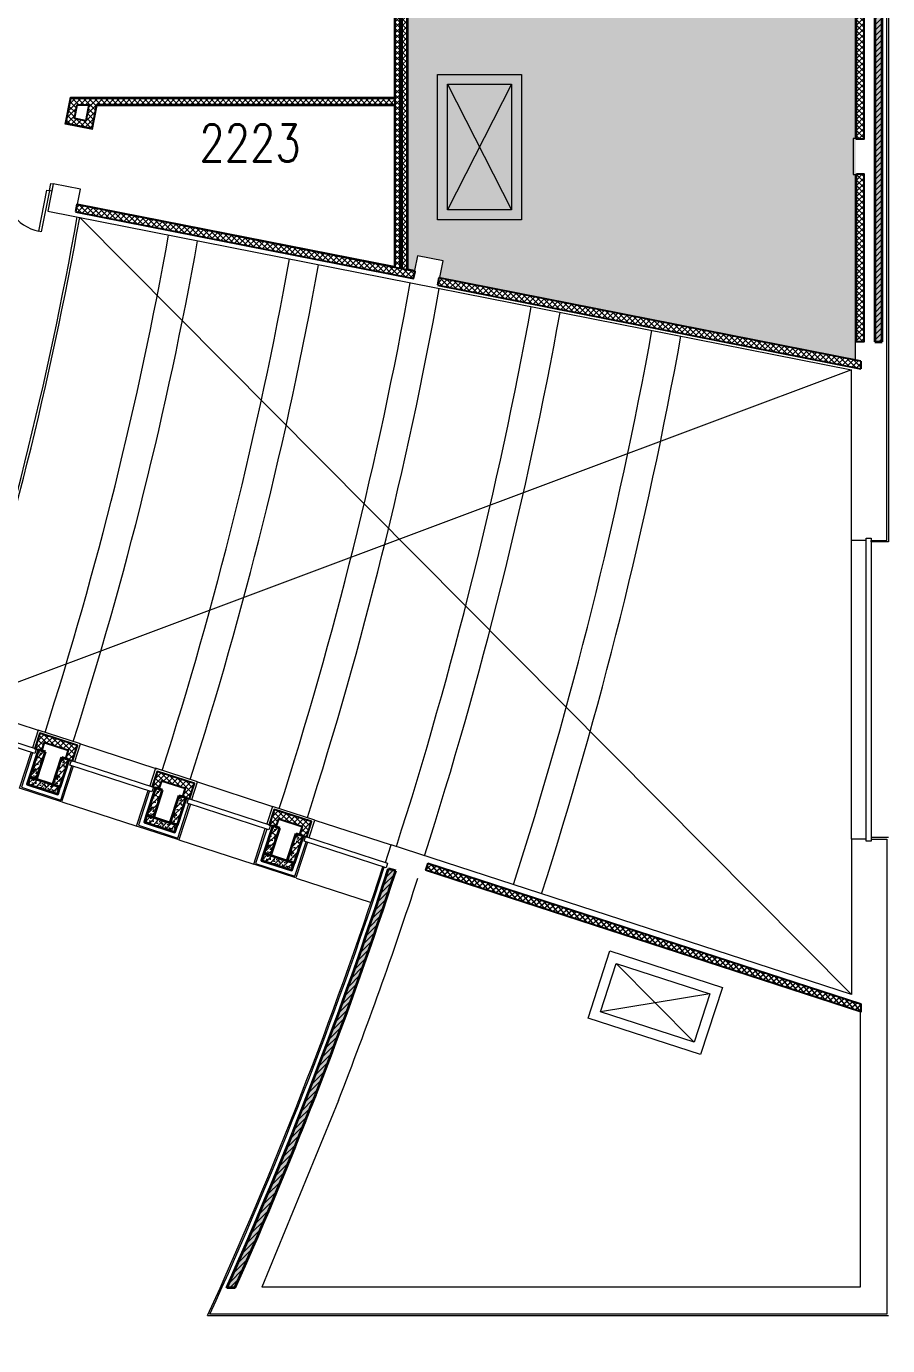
# Model space of a CAD drawing. Header units: inches. Extents: x 342932 to 557958, y 80625 to 242727.
# Drawn here: x 492934 to 510417, y 132616 to 159392 of the extents above; entities that cross this region are included whole.
import ezdxf
from ezdxf.enums import TextEntityAlignment as Align

# ---------------------------------------------------------------- set-up
doc = ezdxf.new("R2010")
doc.units = ezdxf.units.IN
doc.header["$MEASUREMENT"] = 0
for name, color, linetype, lineweight in [('0-Services', 8, 'Continuous', 20), ('First Floor$0$A-G250-G-Walls-Low-Level', 251, 'Continuous', 15), ('First Floor$0$A-G250-G-Walls-Precast-Concrete', 251, 'Continuous', 35), ('First Floor$0$A-G250-M-Walls-Blockwork', 7, 'Continuous', 25), ('First Floor$0$A-G252-H-Internal-Walls', 251, 'Continuous', 9), ('First Floor$0$A-G26-M-Beams-Concrete', 251, 'Continuous', 18), ('First Floor$0$A-G262-H-Precast-Panel', 251, 'Continuous', 5), ('First Floor$0$A-G312-M-Wall-Cladding-Panel', 7, 'Continuous', 9), ('First Floor$0$A-G312-M-Wall-Finish-Plaster', 7, 'Continuous', 15), ('First Floor$0$A-G321-M-Window', 251, 'Continuous', 9), ('First Floor$0$A-G322-M-Door', 251, 'Continuous', 15), ('First Floor$0$A-G52-M-Cutout', 251, 'Continuous', 9), ('First Floor$0$A-Z036-G-Void-Symbology', 251, 'Continuous', 9), ('First Floor$0$Z-Z001-S-Room-Name-Identification-250', 7, 'Continuous', 15)]:
    doc.layers.add(name, color=color, linetype=linetype, lineweight=lineweight)
doc.styles.add('First Floor$0$Tag-RomanS', font='romans.shx', dxfattribs={"width": 0.8})
pattern_1 = [(45, (361382.1135223866, 239676.5216957793), (-56.1266007566822, 56.12660075668221), []), (135, (361382.1135223866, 239676.5216957793), (-56.12660075668221, -56.1266007566822), [])]
pattern_2 = [(49.99999999999999, (375647.9539095389, 235041.2441927143), (182.184668996004, -15.93908553890309), [19.05, -209.55]), (355, (375647.9539095389, 235041.2441927143), (-35.24282597566699, 191.05664288218), [15.24, -167.64]), (100.451, (375663.1359095389, 235039.9159427143), (146.9425016659592, 175.1166878202919), [16.19, -178.09]), (46.18420000000002, (375647.9539095389, 235092.0441927143), (271.0790408921299, -42.04232793272715), [28.57499999999998, -314.3249999999997]), (96.63559999999998, (375670.5438095389, 235088.5406927143), (237.4042344662371, 247.4255558900492), [24.28499999999998, -267.1349999999996]), (351.1840000000001, (375647.9539095389, 235092.0441927143), (237.4046058139339, 247.4251178605977), [22.86, -251.46]), (21, (375673.3539095389, 235079.3441927143), (151.6148798353833, -102.2655185167625), [19.05, -209.55]), (326.0000000000001, (375673.3539095389, 235079.3441927143), (61.80202834764707, 184.1879661223193), [15.24, -167.64]), (71.4514, (375685.9884095389, 235070.8220927143), (213.4164907701245, 81.92285771605745), [16.19, -178.09]), (37.50000000000001, (375647.9539095389, 235041.2441927143), (3.088603250591817, 84.55503887315311), [0, -165.608, 0, -170.18, 0, -168.275]), (7.499999999999999, (375647.9539095389, 235041.2441927143), (66.81966251030575, 100.1805748181195), [0, -97.02799999999999, 0, -161.798, 0, -64.135]), (327.5, (375591.3119095389, 235041.2441927143), (135.5905951668714, -5.728743992673458), [0, -63.5, 0, -198.12, 0, -262.89]), (317.5, (375565.9119095389, 235041.2441927143), (148.129181386018, 25.42649103333301), [0, -82.55, 0, -131.572, 0, -186.69])]
pattern_3 = [(45, (375647.9539095389, 235041.2441927143), (-56.1266007566822, 56.12660075668221), [])]
pattern_4 = [(49.99999999999999, (378025.6016103536, 234268.7214351476), (182.184668996004, -15.93908553890309), [19.05, -209.55]), (355, (378025.6016103536, 234268.7214351476), (-35.24282597566699, 191.05664288218), [15.24, -167.64]), (100.451, (378040.7836103536, 234267.3931851476), (146.9425016659592, 175.1166878202919), [16.19, -178.09]), (46.18420000000002, (378025.6016103536, 234319.5214351476), (271.0790408921299, -42.04232793272715), [28.57499999999998, -314.3249999999997]), (96.63559999999998, (378048.1915103536, 234316.0179351476), (237.4042344662371, 247.4255558900492), [24.28499999999998, -267.1349999999996]), (351.1840000000001, (378025.6016103536, 234319.5214351476), (237.4046058139339, 247.4251178605977), [22.86, -251.46]), (21, (378051.0016103536, 234306.8214351476), (151.6148798353833, -102.2655185167625), [19.05, -209.55]), (326.0000000000001, (378051.0016103536, 234306.8214351476), (61.80202834764707, 184.1879661223193), [15.24, -167.64]), (71.4514, (378063.6361103536, 234298.2993351476), (213.4164907701245, 81.92285771605745), [16.19, -178.09]), (37.50000000000001, (378025.6016103536, 234268.7214351476), (3.088603250591817, 84.55503887315311), [0, -165.608, 0, -170.18, 0, -168.275]), (7.499999999999999, (378025.6016103536, 234268.7214351476), (66.81966251030575, 100.1805748181195), [0, -97.02799999999999, 0, -161.798, 0, -64.135]), (327.5, (377968.9596103536, 234268.7214351476), (135.5905951668714, -5.728743992673458), [0, -63.5, 0, -198.12, 0, -262.89]), (317.5, (377943.5596103536, 234268.7214351476), (148.129181386018, 25.42649103333301), [0, -82.55, 0, -131.572, 0, -186.69])]
pattern_5 = [(45, (378025.6016103536, 234268.7214351476), (-56.1266007566822, 56.12660075668221), [])]
pattern_6 = [(49.99999999999999, (380403.2429010244, 233496.1789492428), (182.184668996004, -15.93908553890309), [19.05, -209.55]), (355, (380403.2429010244, 233496.1789492428), (-35.24282597566699, 191.05664288218), [15.24, -167.64]), (100.451, (380418.4249010243, 233494.8506992428), (146.9425016659592, 175.1166878202919), [16.19, -178.09]), (46.18420000000002, (380403.2429010244, 233546.9789492429), (271.0790408921299, -42.04232793272715), [28.57499999999998, -314.3249999999997]), (96.63559999999998, (380425.8328010243, 233543.4754492429), (237.4042344662371, 247.4255558900492), [24.28499999999998, -267.1349999999996]), (351.1840000000001, (380403.2429010244, 233546.9789492429), (237.4046058139339, 247.4251178605977), [22.86, -251.46]), (21, (380428.6429010243, 233534.2789492428), (151.6148798353833, -102.2655185167625), [19.05, -209.55]), (326.0000000000001, (380428.6429010243, 233534.2789492428), (61.80202834764707, 184.1879661223193), [15.24, -167.64]), (71.4514, (380441.2774010244, 233525.7568492428), (213.4164907701245, 81.92285771605745), [16.19, -178.09]), (37.50000000000001, (380403.2429010244, 233496.1789492428), (3.088603250591817, 84.55503887315311), [0, -165.608, 0, -170.18, 0, -168.275]), (7.499999999999999, (380403.2429010244, 233496.1789492428), (66.81966251030575, 100.1805748181195), [0, -97.02799999999999, 0, -161.798, 0, -64.135]), (327.5, (380346.6009010243, 233496.1789492428), (135.5905951668714, -5.728743992673458), [0, -63.5, 0, -198.12, 0, -262.89]), (317.5, (380321.2009010243, 233496.1789492428), (148.129181386018, 25.42649103333301), [0, -82.55, 0, -131.572, 0, -186.69])]
pattern_7 = [(45, (380403.2429010244, 233496.1789492428), (-56.1266007566822, 56.12660075668221), [])]

# ---------------------------------------------------------------- blocks, each defined once
blk = doc.blocks.new('First Floor$0$D180')
at = {"layer": 'First Floor$0$A-G322-M-Door'}
for points in [[(-1842.373106875326, 211.1616294169507), (-1813.294642287685, 358.3161159174197), (-1862.346137787827, 368.0089374466188), (-1891.424602375468, 220.8544509461353)], [(-2006.991932540303, -621.9084484766645), (-1957.940437040132, -631.6012700058636), (-1793.321611375184, 201.4688078877516), (-1842.373106875326, 211.1616294169507)], [(-78.12996008776827, -137.4616649712843), (-49.05149550014175, 9.692821529199136), (0, 0), (-29.07846458762651, -147.1544865004835)], [(-242.7487857526576, -970.5317428648996), (-291.8002812528575, -960.8389213356859), (-127.1814555879973, -127.7688434420561), (-78.12996008779737, -137.4616649712552)]]:
    blk.add_lwpolyline(points, close=True, dxfattribs=at)
for centre, start, end in [((-1793.321611375184, 201.4688078877516), 258.8220728050289, 348.8220728050289), ((-127.1814555879973, -127.7688434420561), 168.8220728050289, 258.8220728050289)]:
    blk.add_arc(centre, 849.1790814928091, start, end, dxfattribs=at)
blk = doc.blocks.new('First Floor$0$tag-roomname')
at = {"lineweight": 18, "ltscale": 0.01, "style": 'First Floor$0$Tag-RomanS', "width": 0.8}
blk.add_attdef('ROOM_NO_2', text='', height=3, dxfattribs=at).set_placement((-6.707523425575346e-12, 1.611682818592953), align=Align.MIDDLE_CENTER)
at = {"linetype": 'ByBlock', "lineweight": 15, "ltscale": 0.01, "style": 'First Floor$0$Tag-RomanS', "width": 0.8, "flags": 1}
for tag, p in [('ROOM_NAME_1', (-6.139089236967266e-12, -2.287525053430159)), ('ROOM_NAME_2', (-6.139089236967266e-12, -5.744039249906223))]:
    blk.add_attdef(tag, text='', height=2.5, dxfattribs=at).set_placement(p, align=Align.MIDDLE_CENTER)

msp = doc.modelspace()

# ---------------------------------------------------------------- hatches: boundary and pattern name
at = {"layer": '0-Services', "lineweight": 35}
h = msp.add_hatch(dxfattribs=at)
h.set_pattern_fill('ANGLE', color=256)
h.set_pattern_definition([(0, (354539.6780667023, 239632.6363165378), (0, 6.985), [5.08, -1.905]), (90, (354539.6780667023, 239632.6363165378), (-6.985, 4.277078946022131e-16), [5.08, -1.905])])
h.paths.add_polyline_path([(498397.1127988032, 173911.5209316124), (509767.1135253845, 173911.5209310451), (509767.1135223874, 152630.1616125242), (501325.3485457628, 154298.2967116223), (501391.2597321466, 154631.8468809484), (500871.3138798448, 154734.590789158), (500812.4677925502, 154436.7942623734), (500677.1130412515, 154463.5410401024), (500677.1130470908, 161127.8537524936), (500877.1130727766, 161127.8537524936), (500877.1130306854, 162407.8537526844), (500677.1130482125, 162407.8537444634), (500677.1130490963, 163416.537932883), (498347.1130555872, 163416.537932955), (498347.1130574666, 165561.5084248754), (498597.1112320727, 165561.5084249178), (498597.1112320422, 166091.5084264349), (498347.1130579307, 166091.508426435), (498347.1130602079, 168736.5139208482), (498597.1112366713, 168736.5139896059), (498597.1112366713, 169266.51371041), (498347.1130607128, 169266.5137104099)])
h.paths.add_polyline_path([(458656.3870786974, 139407.5136344531), (459323.2289506218, 140343.0484907761), (459886.4562477971, 141169.907883931), (460906.6191824839, 142792.5717886174), (461834.6549306326, 144338.8622095182), (462502.924521178, 145560.4582895108), (462766.56202533, 146065.452755004), (470451.2529292143, 142149.9071687865), (470630.1032924313, 142058.7783570766), (470607.3921781002, 142014.2052854981), (471257.826882041, 141682.7921119874), (471332.7469890058, 141829.8310290726), (474965.3272802268, 139978.9389233608), (474890.408639779, 139831.9028617049), (475183.7411737333, 139682.4424205351), (474629.5584451995, 138629.7585526856), (473862.077893234, 137245.019494558), (472928.2876026323, 135660.9139448339), (472145.6578693801, 134408.073374207), (471462.4937160597, 133364.2318766481), (470954.5548275292, 132615.7063643314), (469729.504058969, 133581.4585181994), (469853.30828275, 133738.4959362586), (468848.1210241399, 134530.9595477994), (468724.2983801791, 134373.8987790471), (464574.5687871452, 137645.2818109951), (463163.0345827591, 135854.7592087532)])
at = {"layer": 'First Floor$0$A-G252-H-Internal-Walls'}
h = msp.add_hatch(dxfattribs=at)
h.set_pattern_fill('ANSI37', color=256, scale=25, style=0)
h.set_pattern_definition(pattern_1)
h.paths.add_polyline_path([(509782.1135241649, 165251.5216957824), (509932.1135230171, 165251.5216957824), (509932.1135230171, 157101.5216957616), (509782.1135241649, 157101.5216957616)])
h = msp.add_hatch(dxfattribs=at)
h.set_pattern_fill('ANSI37', color=256, scale=25, style=0)
h.set_pattern_definition(pattern_1)
h.paths.add_polyline_path([(500512.1130492802, 161142.85372225), (500412.1130492802, 161142.8537222925), (500412.1130436403, 156361.4097952977), (500512.1130436402, 156361.409795298)])
h.paths.add_polyline_path([(500512.1130436403, 156361.4097952979), (500412.1130436403, 156361.4097952977), (500412.1130415098, 154555.2068960018), (500512.1130414864, 154535.4463944552)])
h = msp.add_hatch(dxfattribs=at)
h.set_pattern_fill('ANSI37', color=256, scale=25, style=0)
h.set_pattern_definition(pattern_1)
h.paths.add_polyline_path([(500662.1130470849, 161142.8537221864), (500562.1130470849, 161142.853722231), (500562.113041258, 154470.9755631909), (500662.1130412408, 154451.2150616438)])
h = msp.add_hatch(dxfattribs=at)
h.set_pattern_fill('ANSI37', color=256, scale=25, style=0)
h.set_pattern_definition([(45, (361382.1135223866, 239677.5216957793), (-56.1266007566822, 56.12660075668221), []), (135, (361382.1135223866, 239677.5216957793), (-56.12660075668221, -56.1266007566822), [])])
h.paths.add_polyline_path([(494338.9498815744, 157937.5085165031), (493838.615296413, 157937.5085164725), (493736.2894948698, 157419.6785348905), (494260.7248222581, 157316.0474838868), (494356.8519621547, 157802.5085165043), (500412.1130443141, 157802.5085168757), (500412.1130443059, 157937.5085168757)])
h.paths.add_polyline_path([(494203.9514252064, 157802.5085164949), (494139.7409538868, 157477.5649863266), (493909.6145994995, 157523.0391081551), (493964.8391562668, 157802.5085164802)], flags=16)
h = msp.add_hatch(dxfattribs=at)
h.set_pattern_fill('ANSI37', color=256, scale=25, style=0)
h.set_pattern_definition(pattern_1)
h.paths.add_polyline_path([(509782.1135229185, 156401.5216957824), (509932.1135224382, 156401.5216957824), (509932.1135224382, 152990.9548499704), (509782.1135229185, 152990.9548499704)])
h = msp.add_hatch(dxfattribs=at)
h.set_pattern_fill('ANSI37', color=256, scale=25, style=0)
h.set_pattern_definition(pattern_1)
h.paths.add_polyline_path([(498332.1134704314, 154911.6346629609), (498332.113472869, 154758.734125533), (500795.1969301539, 154272.0164807655), (500824.2753947416, 154419.1709672659)])
h.paths.add_polyline_path([(498332.1134704314, 154911.6346629609), (496863.9900031646, 155201.7432234739), (496863.9900031646, 155048.8426865277), (498332.113472869, 154758.734125533)])
h.paths.add_polyline_path([(493957.0660246834, 155776.1659813143), (493927.9875600957, 155629.0114948138), (496863.9900031646, 155048.8426865277), (496863.9900031646, 155201.7432234739)])
h = msp.add_hatch(dxfattribs=at)
h.set_pattern_fill('ANSI37', color=256, scale=25, style=0)
h.set_pattern_definition(pattern_1)
h.paths.add_polyline_path([(509872.1135223749, 152441.2224952578), (509872.1135223749, 152594.1230322041), (501307.725250654, 154286.4891094309), (501278.3493680886, 154139.3933942146)])
h = msp.add_hatch(dxfattribs=at)
h.set_pattern_fill('ANSI37', color=256, scale=25, style=0)
h.set_pattern_definition([(45, (375647.9539593594, 235041.2443460462), (-56.1266007566822, 56.12660075668221), []), (135, (375647.9539593594, 235041.2443460462), (-56.12660075668221, -56.1266007566822), [])])
h.paths.add_polyline_path([(493779.7232556688, 144699.8751432418), (493725.6536370816, 144533.4196884449), (493868.318797719, 144487.0877121413), (493968.7224788544, 144796.1844071692), (493207.878065394, 145043.400407214), (493107.4732297804, 144734.3001582268), (493250.1318148227, 144687.9479386947), (493304.1955044668, 144854.3851409269)])
h = msp.add_hatch(dxfattribs=at)
h.set_pattern_fill('ANSI37', color=256, scale=25, style=0)
h.set_pattern_definition([(45, (378025.6016601741, 234268.7215884794), (-56.1266007566822, 56.12660075668221), []), (135, (378025.6016601741, 234268.7215884794), (-56.12660075668221, -56.1266007566822), [])])
h.paths.add_polyline_path([(496157.3709564835, 143927.3523856751), (496103.3013378963, 143760.8969308782), (496245.9664985337, 143714.5649545746), (496346.3701796691, 144023.6616496024), (495585.5257662087, 144270.8776496473), (495485.1209305951, 143961.77740066), (495627.7795156374, 143915.4251811279), (495681.8432052815, 144081.8623833602)])
h = msp.add_hatch(dxfattribs=at)
h.set_pattern_fill('ANSI37', color=256, scale=25, style=0)
h.set_pattern_definition([(45, (380403.2429508448, 233496.1791025747), (-56.1266007566822, 56.12660075668221), []), (135, (380403.2429508448, 233496.1791025747), (-56.12660075668221, -56.1266007566822), [])])
h.paths.add_polyline_path([(498535.0122471541, 143154.8098997704), (498480.942628567, 142988.3544449734), (498623.6077892044, 142942.0224686699), (498724.0114703398, 143251.1191636977), (497963.1670568794, 143498.3351637425), (497862.7622212658, 143189.2349147553), (498005.4208063082, 143142.8826952232), (498059.4844959521, 143309.3198974555)])
h = msp.add_hatch(dxfattribs=at)
h.set_pattern_fill('ANSI37', color=256, scale=25, angle=355, style=0)
h.set_pattern_definition([(40.00000000000002, (361382.1135223866, 239676.5216957793), (-51.02126651886905, 60.80477767256889), []), (130, (361382.1135223866, 239676.5216957793), (-60.80477767256889, -51.02126651886905), [])])
h.paths.add_polyline_path([(501084.4770739436, 142405.3005609364), (501038.124524792, 142262.6420834907), (509872.1135224671, 139392.3050621502), (509872.1135224671, 139550.0243957843)])
at = {"layer": 'First Floor$0$A-G262-H-Precast-Panel'}
h = msp.add_hatch(dxfattribs=at)
h.set_pattern_fill('AR-CONC', color=256, scale=2, style=0)
h.set_pattern_definition([(49.99999999999999, (361082.1135223866, 239676.5216957793), (364.369337992008, -31.87817107780617), [38.1, -419.1]), (355, (361082.1135223866, 239676.5216957793), (-70.48565195133398, 382.1132857643599), [30.48, -335.28]), (100.451, (361112.4775223866, 239673.8651957793), (293.8850033319185, 350.2333756405837), [32.38, -356.18]), (46.18420000000002, (361082.1135223866, 239778.1216957793), (542.1580817842598, -84.0846558654543), [57.14999999999996, -628.6499999999994]), (96.63559999999998, (361127.2933223866, 239771.1146957793), (474.8084689324743, 494.8511117800984), [48.56999999999996, -534.2699999999994]), (351.1840000000001, (361082.1135223866, 239778.1216957793), (474.8092116278679, 494.8502357211954), [45.72, -502.92]), (21, (361132.9135223866, 239752.7216957793), (303.2297596707666, -204.531037033525), [38.1, -419.1]), (326.0000000000001, (361132.9135223866, 239752.7216957793), (123.6040566952941, 368.3759322446385), [30.48, -335.28]), (71.4514, (361158.1825223866, 239735.6774957793), (426.8329815402489, 163.8457154321149), [32.38, -356.18]), (37.50000000000001, (361082.1135223866, 239676.5216957793), (6.177206501183633, 169.1100777463062), [0, -331.216, 0, -340.36, 0, -336.55]), (7.499999999999999, (361082.1135223866, 239676.5216957793), (133.6393250206115, 200.361149636239), [0, -194.056, 0, -323.596, 0, -128.27]), (327.5, (360968.8295223866, 239676.5216957793), (271.1811903337428, -11.45748798534692), [0, -127, 0, -396.24, 0, -525.78]), (317.5, (360918.0295223866, 239676.5216957793), (296.2583627720361, 50.85298206666603), [0, -165.1, 0, -263.144, 0, -373.38])])
h.paths.add_polyline_path([(510307.1135223633, 174351.5216957486), (510157.1135223634, 174351.5216957486), (510157.1135223634, 152990.9548499713), (510307.1135223633, 152990.9548499713)])
h = msp.add_hatch(dxfattribs=at)
h.set_pattern_fill('ANSI31', color=256, scale=25, style=0)
h.set_pattern_definition([(45, (361082.1135223866, 239676.5216957793), (-56.1266007566822, 56.12660075668221), [])])
h.paths.add_polyline_path([(510307.1135223633, 174351.5216957486), (510157.1135223634, 174351.5216957486), (510157.1135223634, 152990.9548499713), (510307.1135223633, 152990.9548499713)])
h = msp.add_hatch(dxfattribs=at)
h.set_pattern_fill('AR-CONC', color=256, style=0)
h.set_pattern_definition(pattern_2)
h.paths.add_polyline_path([(493321.5324135566, 144664.7436476834), (493178.8739360954, 144711.0961968401), (492997.5526183261, 144153.0465621422), (493140.2110957872, 144106.6940129854)])
h = msp.add_hatch(dxfattribs=at)
h.set_pattern_fill('ANSI31', color=256, scale=25, style=0)
h.set_pattern_definition(pattern_3)
h.paths.add_polyline_path([(493321.5324135566, 144664.7436476834), (493178.8739360954, 144711.0961968401), (492997.5526183261, 144153.0465621422), (493140.2110957872, 144106.6940129854)])
h = msp.add_hatch(dxfattribs=at)
h.set_pattern_fill('AR-CONC', color=256, style=0)
h.set_pattern_definition([(49.99999999999999, (376123.5139422112, 234886.7253713746), (182.184668996004, -15.93908553890309), [19.05, -209.55]), (355, (376123.5139422112, 234886.7253713746), (-35.24282597566699, 191.05664288218), [15.24, -167.64]), (100.451, (376138.6959422111, 234885.3971213746), (146.9425016659592, 175.1166878202919), [16.19, -178.09]), (46.18420000000002, (376123.5139422112, 234937.5253713746), (271.0790408921299, -42.04232793272715), [28.57499999999998, -314.3249999999997]), (96.63559999999998, (376146.1038422111, 234934.0218713746), (237.4042344662371, 247.4255558900492), [24.28499999999998, -267.1349999999996]), (351.1840000000001, (376123.5139422112, 234937.5253713746), (237.4046058139339, 247.4251178605977), [22.86, -251.46]), (21, (376148.9139422111, 234924.8253713746), (151.6148798353833, -102.2655185167625), [19.05, -209.55]), (326.0000000000001, (376148.9139422111, 234924.8253713746), (61.80202834764707, 184.1879661223193), [15.24, -167.64]), (71.4514, (376161.5484422112, 234916.3032713746), (213.4164907701245, 81.92285771605745), [16.19, -178.09]), (37.50000000000001, (376123.5139422112, 234886.7253713746), (3.088603250591817, 84.55503887315311), [0, -165.608, 0, -170.18, 0, -168.275]), (7.499999999999999, (376123.5139422112, 234886.7253713746), (66.81966251030575, 100.1805748181195), [0, -97.02799999999999, 0, -161.798, 0, -64.135]), (327.5, (376066.8719422112, 234886.7253713746), (135.5905951668714, -5.728743992673458), [0, -63.5, 0, -198.12, 0, -262.89]), (317.5, (376041.4719422112, 234886.7253713746), (148.129181386018, 25.42649103333301), [0, -82.55, 0, -131.572, 0, -186.69])])
h.paths.add_polyline_path([(493797.0924462289, 144510.2248263436), (493654.4339687677, 144556.5773755004), (493473.1126509983, 143998.5277408025), (493615.7711284595, 143952.1751916457)])
h = msp.add_hatch(dxfattribs=at)
h.set_pattern_fill('ANSI31', color=256, scale=25, style=0)
h.set_pattern_definition(pattern_3)
h.paths.add_polyline_path([(493797.0924462289, 144510.2248263436), (493654.4339687677, 144556.5773755004), (493473.1126509983, 143998.5277408025), (493615.7711284595, 143952.1751916457)])
h = msp.add_hatch(dxfattribs=at)
h.set_pattern_fill('AR-CONC', color=256, style=0)
h.set_pattern_definition(pattern_2)
h.paths.add_polyline_path([(493615.7393363929, 143952.1855215144), (493473.1126509984, 143998.5277408025), (493473.1126531163, 143998.5277473207), (493378.3344928707, 144029.3230311475), (492997.5526183261, 144153.0465621422), (492951.2159651738, 144010.3829197777), (493569.4026857149, 143809.5218865256)])
h = msp.add_hatch(dxfattribs=at)
h.set_pattern_fill('ANSI31', color=256, scale=25, style=0)
h.set_pattern_definition(pattern_3)
h.paths.add_polyline_path([(493615.7393363929, 143952.1855215144), (493473.1126509984, 143998.5277408025), (493473.1126531163, 143998.5277473207), (493378.3344928707, 144029.3230311475), (492997.5526183261, 144153.0465621422), (492951.2159651738, 144010.3829197777), (493569.4026857149, 143809.5218865256)])
h = msp.add_hatch(dxfattribs=at)
h.set_pattern_fill('AR-CONC', color=256, style=0)
h.set_pattern_definition(pattern_4)
h.paths.add_polyline_path([(495699.1801143714, 143892.2208901166), (495556.5216369102, 143938.5734392733), (495375.2003191408, 143380.5238045754), (495517.8587966019, 143334.1712554187)])
h = msp.add_hatch(dxfattribs=at)
h.set_pattern_fill('ANSI31', color=256, scale=25, style=0)
h.set_pattern_definition(pattern_5)
h.paths.add_polyline_path([(495699.1801143714, 143892.2208901166), (495556.5216369102, 143938.5734392733), (495375.2003191408, 143380.5238045754), (495517.8587966019, 143334.1712554187)])
h = msp.add_hatch(dxfattribs=at)
h.set_pattern_fill('AR-CONC', color=256, style=0)
h.set_pattern_definition([(49.99999999999999, (378501.1616430259, 234114.2026138079), (182.184668996004, -15.93908553890309), [19.05, -209.55]), (355, (378501.1616430259, 234114.2026138079), (-35.24282597566699, 191.05664288218), [15.24, -167.64]), (100.451, (378516.3436430258, 234112.8743638079), (146.9425016659592, 175.1166878202919), [16.19, -178.09]), (46.18420000000002, (378501.1616430259, 234165.0026138079), (271.0790408921299, -42.04232793272715), [28.57499999999998, -314.3249999999997]), (96.63559999999998, (378523.7515430258, 234161.4991138079), (237.4042344662371, 247.4255558900492), [24.28499999999998, -267.1349999999996]), (351.1840000000001, (378501.1616430259, 234165.0026138079), (237.4046058139339, 247.4251178605977), [22.86, -251.46]), (21, (378526.5616430258, 234152.3026138079), (151.6148798353833, -102.2655185167625), [19.05, -209.55]), (326.0000000000001, (378526.5616430258, 234152.3026138079), (61.80202834764707, 184.1879661223193), [15.24, -167.64]), (71.4514, (378539.1961430259, 234143.7805138079), (213.4164907701245, 81.92285771605745), [16.19, -178.09]), (37.50000000000001, (378501.1616430259, 234114.2026138079), (3.088603250591817, 84.55503887315311), [0, -165.608, 0, -170.18, 0, -168.275]), (7.499999999999999, (378501.1616430259, 234114.2026138079), (66.81966251030575, 100.1805748181195), [0, -97.02799999999999, 0, -161.798, 0, -64.135]), (327.5, (378444.5196430259, 234114.2026138079), (135.5905951668714, -5.728743992673458), [0, -63.5, 0, -198.12, 0, -262.89]), (317.5, (378419.1196430259, 234114.2026138079), (148.129181386018, 25.42649103333301), [0, -82.55, 0, -131.572, 0, -186.69])])
h.paths.add_polyline_path([(496174.7401470436, 143737.7020687769), (496032.0816695824, 143784.0546179336), (495850.760351813, 143226.0049832357), (495993.4188292742, 143179.652434079)])
h = msp.add_hatch(dxfattribs=at)
h.set_pattern_fill('ANSI31', color=256, scale=25, style=0)
h.set_pattern_definition(pattern_5)
h.paths.add_polyline_path([(496174.7401470436, 143737.7020687769), (496032.0816695824, 143784.0546179336), (495850.760351813, 143226.0049832357), (495993.4188292742, 143179.652434079)])
h = msp.add_hatch(dxfattribs=at)
h.set_pattern_fill('AR-CONC', color=256, style=0)
h.set_pattern_definition(pattern_4)
h.paths.add_polyline_path([(495993.3870372076, 143179.6627639476), (495850.7603518131, 143226.0049832357), (495850.7603539311, 143226.004989754), (495755.9821936854, 143256.8002735808), (495375.2003191408, 143380.5238045754), (495328.8636659885, 143237.8601622109), (495947.0503865296, 143036.9991289589)])
h = msp.add_hatch(dxfattribs=at)
h.set_pattern_fill('ANSI31', color=256, scale=25, style=0)
h.set_pattern_definition(pattern_5)
h.paths.add_polyline_path([(495993.3870372076, 143179.6627639476), (495850.7603518131, 143226.0049832357), (495850.7603539311, 143226.004989754), (495755.9821936854, 143256.8002735808), (495375.2003191408, 143380.5238045754), (495328.8636659885, 143237.8601622109), (495947.0503865296, 143036.9991289589)])
h = msp.add_hatch(dxfattribs=at)
h.set_pattern_fill('AR-CONC', color=256, style=0)
h.set_pattern_definition(pattern_6)
h.paths.add_polyline_path([(498076.8214050421, 143119.6784042119), (497934.1629275809, 143166.0309533686), (497752.8416098115, 142607.9813186707), (497895.5000872727, 142561.628769514)])
h = msp.add_hatch(dxfattribs=at)
h.set_pattern_fill('ANSI31', color=256, scale=25, style=0)
h.set_pattern_definition(pattern_7)
h.paths.add_polyline_path([(498076.8214050421, 143119.6784042119), (497934.1629275809, 143166.0309533686), (497752.8416098115, 142607.9813186707), (497895.5000872727, 142561.628769514)])
h = msp.add_hatch(dxfattribs=at)
h.set_pattern_fill('AR-CONC', color=256, style=0)
h.set_pattern_definition([(49.99999999999999, (380878.8029336966, 233341.6601279031), (182.184668996004, -15.93908553890309), [19.05, -209.55]), (355, (380878.8029336966, 233341.6601279031), (-35.24282597566699, 191.05664288218), [15.24, -167.64]), (100.451, (380893.9849336966, 233340.3318779031), (146.9425016659592, 175.1166878202919), [16.19, -178.09]), (46.18420000000002, (380878.8029336966, 233392.4601279031), (271.0790408921299, -42.04232793272715), [28.57499999999998, -314.3249999999997]), (96.63559999999998, (380901.3928336966, 233388.9566279031), (237.4042344662371, 247.4255558900492), [24.28499999999998, -267.1349999999996]), (351.1840000000001, (380878.8029336966, 233392.4601279031), (237.4046058139339, 247.4251178605977), [22.86, -251.46]), (21, (380904.2029336966, 233379.7601279031), (151.6148798353833, -102.2655185167625), [19.05, -209.55]), (326.0000000000001, (380904.2029336966, 233379.7601279031), (61.80202834764707, 184.1879661223193), [15.24, -167.64]), (71.4514, (380916.8374336966, 233371.2380279031), (213.4164907701245, 81.92285771605745), [16.19, -178.09]), (37.50000000000001, (380878.8029336966, 233341.6601279031), (3.088603250591817, 84.55503887315311), [0, -165.608, 0, -170.18, 0, -168.275]), (7.499999999999999, (380878.8029336966, 233341.6601279031), (66.81966251030575, 100.1805748181195), [0, -97.02799999999999, 0, -161.798, 0, -64.135]), (327.5, (380822.1609336965, 233341.6601279031), (135.5905951668714, -5.728743992673458), [0, -63.5, 0, -198.12, 0, -262.89]), (317.5, (380796.7609336966, 233341.6601279031), (148.129181386018, 25.42649103333301), [0, -82.55, 0, -131.572, 0, -186.69])])
h.paths.add_polyline_path([(498552.3814377143, 142965.1595828722), (498409.7229602531, 143011.5121320289), (498228.4016424838, 142453.462497331), (498371.0601199449, 142407.1099481743)])
h = msp.add_hatch(dxfattribs=at)
h.set_pattern_fill('ANSI31', color=256, scale=25, style=0)
h.set_pattern_definition(pattern_7)
h.paths.add_polyline_path([(498552.3814377143, 142965.1595828722), (498409.7229602531, 143011.5121320289), (498228.4016424838, 142453.462497331), (498371.0601199449, 142407.1099481743)])
h = msp.add_hatch(dxfattribs=at)
h.set_pattern_fill('AR-CONC', color=256, style=0)
h.set_pattern_definition(pattern_6)
h.paths.add_polyline_path([(498371.0283278783, 142407.1202780429), (498228.4016424838, 142453.462497331), (498228.4016446018, 142453.4625038493), (498133.6234843561, 142484.257787676), (497752.8416098115, 142607.9813186707), (497706.5049566592, 142465.3176763062), (498324.6916772003, 142264.4566430541)])
h = msp.add_hatch(dxfattribs=at)
h.set_pattern_fill('ANSI31', color=256, scale=25, style=0)
h.set_pattern_definition(pattern_7)
h.paths.add_polyline_path([(498371.0283278783, 142407.1202780429), (498228.4016424838, 142453.462497331), (498228.4016446018, 142453.4625038493), (498133.6234843561, 142484.257787676), (497752.8416098115, 142607.9813186707), (497706.5049566592, 142465.3176763062), (498324.6916772003, 142264.4566430541)])
h = msp.add_hatch(dxfattribs=at)
h.set_pattern_fill('AR-CONC', color=256, style=0)
h.set_pattern_definition([(49.99999999999999, (361382.1135223866, 239676.5216957793), (182.184668996004, -15.93908553890309), [19.05, -209.55]), (355, (361382.1135223866, 239676.5216957793), (-35.24282597566699, 191.05664288218), [15.24, -167.64]), (100.451, (361397.2955223866, 239675.1934457793), (146.9425016659592, 175.1166878202919), [16.19, -178.09]), (46.18420000000002, (361382.1135223866, 239727.3216957793), (271.0790408921299, -42.04232793272715), [28.57499999999998, -314.3249999999997]), (96.6356, (361404.7034223866, 239723.8181957793), (237.4042344662371, 247.4255558900492), [24.285, -267.135]), (351.1840000000001, (361382.1135223866, 239727.3216957793), (237.4046058139339, 247.4251178605977), [22.86, -251.46]), (21, (361407.5135223866, 239714.6216957793), (151.6148798353833, -102.2655185167625), [19.05, -209.55]), (326.0000000000001, (361407.5135223866, 239714.6216957793), (61.80202834764707, 184.1879661223193), [15.24, -167.64]), (71.4514, (361420.1480223866, 239706.0995957793), (213.4164907701245, 81.92285771605745), [16.19, -178.09]), (37.50000000000001, (361382.1135223866, 239676.5216957793), (3.088603250591817, 84.55503887315311), [0, -165.608, 0, -170.18, 0, -168.275]), (7.499999999999999, (361382.1135223866, 239676.5216957793), (66.81966251030575, 100.1805748181195), [0, -97.02799999999999, 0, -161.798, 0, -64.135]), (327.5, (361325.4715223866, 239676.5216957793), (135.5905951668714, -5.728743992673458), [0, -63.5, 0, -198.12, 0, -262.89]), (317.5, (361300.0715223866, 239676.5216957793), (148.129181386018, 25.42649103333301), [0, -82.55, 0, -131.572, 0, -186.69])])
edge = h.paths.add_edge_path()
edge.add_arc((417757.3573696758, 169266.2651708322), 86975.66642997925, 335.9253064546875, 341.902988208877)
edge.add_line((500430.5057383386, 142249.2873651618), (500288.0189029541, 142296.1658404721))
edge.add_arc((417757.3573696758, 169266.2651708322), 86825.66642997925, 335.88107351781855, 341.9031856823604, ccw=False)
edge.add_line((497003.0774683237, 133786.5216957621), (497167.3967468367, 133786.5216957621))
h = msp.add_hatch(dxfattribs=at)
h.set_pattern_fill('ANSI31', color=256, scale=25, style=0)
h.set_pattern_definition([(45, (361382.1135223866, 239676.5216957793), (-56.1266007566822, 56.12660075668221), [])])
h.paths.add_polyline_path([(500430.5057383386, 142249.2873651618), (500288.0189029541, 142296.1658404721, -0.02628247049071873), (497003.0774683237, 133786.5216957621), (497167.3967468367, 133786.5216957621, 0.0260884733243222)])

# ---------------------------------------------------------------- linework, layer by layer
at = {"layer": 'First Floor$0$A-G250-G-Walls-Low-Level'}
for p, q in [((509682.1135223469, 142896.5216957492), (509682.1135218688, 148956.5216957492)), ((491920.3896857042, 145514.3011093387), (493175.7713977849, 145106.4028648371, -4.370195102220358e-09)), ((494031.7222941673, 144828.2875596242, -2.950974490037196e-09), (495585.1737956381, 144323.540569708, -4.477996776433314e-09)), ((496409.3707687294, 144055.7673481745), (497931.0612111779, 143561.3401519068)), ((493652.7692956062, 143651.0018273661, -2.926102645021183e-09), (495174.4597217253, 143156.5746364042, -2.926102645021183e-09)), ((498787.0120594213, 143283.2248623352), (500340.4636094595, 142778.4778566386)), ((496027.3186188744, 142879.4857731387, -1.551895789916791e-09), (497549.0090608165, 142385.0585770356, -1.551895789916791e-09)), ((498408.1019094202, 142105.9223896615, -1.551895789916791e-09), (499929.7923356281, 141611.4951986661))]:
    msp.add_line(p, q, dxfattribs=at)
at = {"layer": 'First Floor$0$A-G250-G-Walls-Precast-Concrete'}
for p, q in [((510157.1135223633, 174351.5216957486), (510157.1135223633, 152990.9548499713)), ((510307.1135223633, 152990.9548499713), (510307.1135223633, 174351.5216957486)), ((510157.1135223633, 152990.9548499713), (510307.1135223633, 152990.9548499713)), ((500430.5057383386, 142249.2873651618), (500288.0189029541, 142296.1658404721)), ((497167.3967468367, 133786.5216957621), (497003.0774683237, 133786.5216957621))]:
    msp.add_line(p, q, dxfattribs=at)
at = {"layer": 'First Floor$0$A-G250-G-Walls-Precast-Concrete', "elevation": -2.926102645021183e-09}
for points in [[(493321.5324633772, 144664.7438010152), (493178.873985916, 144711.096350172), (492997.5526681467, 144153.046715474), (493140.2111456078, 144106.6941663173)], [(493654.4340185883, 144556.5775288322), (493797.0924960494, 144510.2249796755), (493615.7711782801, 143952.1753449776), (493473.1127008189, 143998.5278941343)]]:
    msp.add_lwpolyline(points, close=True, dxfattribs=at)
msp.add_lwpolyline([(493615.7393915167, 143952.1856911741), (493378.3345426912, 144029.3231844793), (492997.5526681467, 144153.046715474), (492951.2160149944, 144010.3830731095), (493569.4027355355, 143809.5220398575), (493615.7393915167, 143952.1856911741)], dxfattribs=at)
at = {"layer": 'First Floor$0$A-G250-G-Walls-Precast-Concrete'}
for points in [[(495699.1801641919, 143892.2210434485), (495556.5216867307, 143938.5735926052), (495375.2003689614, 143380.5239579073), (495517.8588464225, 143334.1714087506)], [(496032.081719403, 143784.0547712655), (496174.7401968641, 143737.7022221088), (495993.4188790948, 143179.6525874108), (495850.7604016336, 143226.0051365676)], [(498076.8214548626, 143119.6785575437), (497934.1629774015, 143166.0311067005), (497752.841659632, 142607.9814720026), (497895.5001370932, 142561.6289228458)], [(498409.7230100737, 143011.5122853607), (498552.3814875348, 142965.159736204), (498371.0601697654, 142407.1101015061), (498228.4016923043, 142453.4626506629)]]:
    msp.add_lwpolyline(points, close=True, dxfattribs=at)
for points in [[(495993.3870923314, 143179.6629336074), (495755.9822435059, 143256.8004269126), (495375.2003689614, 143380.5239579073), (495328.8637158091, 143237.8603155428), (495947.0504363502, 143036.9992822908), (495993.3870923314, 143179.6629336074)], [(498371.0283830021, 142407.1204477026), (498133.6235341766, 142484.2579410079), (497752.841659632, 142607.9814720026), (497706.5050064798, 142465.3178296381), (498324.6917270208, 142264.456796386), (498371.0283830021, 142407.1204477026)]]:
    msp.add_lwpolyline(points, dxfattribs=at)
for radius, start, end in [(86825.66642997925, 335.881073518798, 341.903185682062), (86975.66642997925, 335.9253064554641, 341.9029882090112)]:
    msp.add_arc((417757.3573696758, 169266.2651708322), radius, start, end, dxfattribs=at)
at = {"layer": 'First Floor$0$A-G250-M-Walls-Blockwork'}
for p, q in [((500412.1130492802, 161142.8537222925, -9.728321514446329e-07), (500412.1130414453, 154500.6163154797, -9.728321514446329e-07)), ((500512.1130492802, 161142.85372225, -9.728321514446329e-07), (500512.113041422, 154480.8558139338, -9.728321514446329e-07)), ((500562.113041258, 154470.9755631909, -9.728321514446329e-07), (500562.1130470849, 161142.8537573491, -9.728321514446329e-07)), ((500662.1130412407, 154451.2150616438, -9.728321514446329e-07), (500662.1130470849, 161142.8537572618, -9.728321514446329e-07)), ((493736.2894948698, 157419.6785348905), (493838.615296413, 157937.5085164725)), ((493838.615296413, 157937.5085164725), (500412.1130443059, 157937.5085168757)), ((494356.8519621547, 157802.5085165043), (494260.7248222581, 157316.0474838868)), ((500412.1130443141, 157802.5085168757), (494356.8519621547, 157802.5085165043)), ((494260.7248222581, 157316.0474838868), (493736.2894948698, 157419.6785348905)), ((501307.725250654, 154286.4891094309, -2.924394043624823e-09), (501278.3493680886, 154139.3933942146, -2.924394043624823e-09)), ((509872.1135223749, 152594.1230322041, -2.924394043624823e-09), (501307.725250654, 154286.4891094309, -2.924394043624823e-09)), ((501278.3493680886, 154139.3933942146, -2.924394043624718e-09), (509872.1135223749, 152441.2224952578, -2.92439404362493e-09)), ((509872.1135223749, 152594.1230322041), (509872.1135223749, 152441.2224952578, 2.023038426865506e-09)), ((501084.4770739436, 142405.3005609364), (501038.124524792, 142262.6420834907))]:
    msp.add_line(p, q, dxfattribs=at)
for points in [[(509782.1135241649, 165251.5216957824), (509932.1135230171, 165251.5216957824), (509932.1135230171, 157101.5216957616), (509782.1135241649, 157101.5216957616)], [(509782.1135229185, 156401.5216957824), (509932.1135224382, 156401.5216957824), (509932.1135224382, 152990.9548499704), (509782.1135229185, 152990.9548499704)], [(493927.9875600957, 155629.0114948139), (500795.196930154, 154272.0164807654), (500824.2753947416, 154419.1709672658), (493957.0660246834, 155776.1659813144), (493927.9875600957, 155629.0114948139)]]:
    msp.add_lwpolyline(points, close=True, dxfattribs=at)
at = {"layer": 'First Floor$0$A-G250-M-Walls-Blockwork', "elevation": -6.333181548700137e-10}
msp.add_lwpolyline([(493909.6145994995, 157522.0391081551), (493964.8391562668, 157801.5085164802), (494203.9514252064, 157801.5085164949), (494139.7409538868, 157476.5649863266)], close=True, dxfattribs=at)
at = {"layer": 'First Floor$0$A-G250-M-Walls-Blockwork', "elevation": -2.926102645021183e-09}
msp.add_lwpolyline([(493868.3159016782, 144487.0787965654), (493968.7224788545, 144796.1844071692), (493207.878065394, 145043.400407214), (493107.4732297804, 144734.3001582268), (493250.1318148228, 144687.9479386947), (493304.1955044668, 144854.3851409269), (493779.7232556688, 144699.8751432418), (493725.6536370816, 144533.4196884449), (493868.3051897238, 144487.0921314775)], dxfattribs=at)
at = {"layer": 'First Floor$0$A-G250-M-Walls-Blockwork'}
for points in [[(496245.9636024929, 143714.5560389986), (496346.3701796692, 144023.6616496024), (495585.5257662087, 144270.8776496473), (495485.1209305951, 143961.77740066), (495627.7795156375, 143915.4251811279), (495681.8432052815, 144081.8623833602), (496157.3709564835, 143927.3523856751), (496103.3013378963, 143760.8969308782), (496245.9528905386, 143714.5693739108)], [(498623.6048931635, 142942.0135530939), (498724.0114703398, 143251.1191636977), (497963.1670568794, 143498.3351637425), (497862.7622212658, 143189.2349147553), (498005.4208063082, 143142.8826952232), (498059.4844959521, 143309.3198974555), (498535.0122471541, 143154.8098997704), (498480.942628567, 142988.3544449734), (498623.5941812093, 142942.0268880061)], [(509872.1135224671, 139550.0243957844), (509872.1135224671, 139392.3050621502), (501038.124524788, 142262.642083492)], [(501084.4770739436, 142405.3005609364), (509872.113522466, 139550.0243957847)]]:
    msp.add_lwpolyline(points, dxfattribs=at)
at = {"layer": 'First Floor$0$A-G26-M-Beams-Concrete'}
for radius, start, end in [(79190.66642997848, 342.2713202165276, 349.8023959050502), (79790.66642997846, 342.2692785952511, 349.7950244070103), (81690.66642997848, 342.2630314251164, 349.7723957091007), (82290.66642997846, 342.2611122655559, 349.7654669020985), (84190.66642997848, 342.2552207834037, 349.7441772213891), (84790.66642997846, 342.2534134824245, 349.7376523925877), (86690.66642997846, 342.247860939695, 349.7176895973728), (87290.66642997846, 342.2461572336459, 349.7115330001484), (89190.66642997846, 342.2409133959614, 349.6925836433855), (89790.66642997846, 342.2393035514871, 349.6867662658369)]:
    msp.add_arc((417882.1155664068, 169176.4981728994, -2.922780948447296e-09), radius, start, end, dxfattribs=at)
at = {"layer": 'First Floor$0$A-G312-M-Wall-Cladding-Panel'}
for p, q in [((510432.1135223656, 142926.5216957492), (510082.1135223633, 142926.5216957492)), ((510082.1135223633, 142926.5216957492), (510082.1135223633, 142896.5216957492)), ((510082.1135223633, 142896.5216957492), (510402.113522366, 142896.5216957492)), ((510402.113522366, 142896.5216957492), (510402.1135225084, 133256.5216957492)), ((500197.6411930321, 142325.4392274287), (500169.1094566592, 142334.709750543)), ((496612.5566253542, 133226.5216957492), (510432.1135225088, 133226.5216957492))]:
    msp.add_line(p, q, dxfattribs=at)
for points in [[(510082.1135223633, 148926.5216957492), (510082.1135223633, 148956.5216957492), (510402.1135223633, 148956.5216957492), (510402.1135223633, 174596.5216957483), (496462.1135223098, 174596.5216956395), (496462.1135223144, 174276.5216957489), (496432.1135223144, 174276.5216957486), (496432.1135223094, 174626.5216956393), (510432.1135223633, 174626.5216957486), (510432.1135223633, 148926.5216957492), (510082.1135223633, 148926.5216957492)], [(495406.6757402573, 143882.115269595), (495435.2084685539, 143872.8479390219), (495209.1667966426, 143176.8632821413), (496008.0542596407, 142917.2890294128), (496234.0938603356, 143613.2673106699), (496262.6265885904, 143603.9999799682), (496027.3186248903, 142879.4857916619), (495171.3677701459, 143157.6010629403), (495406.6757402573, 143882.1152695951)], [(497784.317030928, 143109.5727836903), (497812.8497592246, 143100.3054531171), (497586.8080873133, 142404.3207962366), (498385.6955503114, 142144.7465435081), (498611.7351510063, 142840.7248247651), (498640.2678792611, 142831.4574940635), (498404.959915561, 142106.9433057572), (497549.0090608165, 142385.0585770356), (497784.317030928, 143109.5727836903)], [(510402.1135225084, 133256.5216957492), (496659.2541206719, 133256.5216957492)]]:
    msp.add_lwpolyline(points, dxfattribs=at)
at = {"layer": 'First Floor$0$A-G312-M-Wall-Cladding-Panel', "elevation": -2.926102645021183e-09}
msp.add_lwpolyline([(493029.0280394426, 144654.6380271618), (493057.5607677392, 144645.3706965886), (492831.5190958279, 143949.3860397081), (493630.406558826, 143689.8117869796), (493856.4461595208, 144385.7900682366), (493884.9788877757, 144376.522737535), (493649.6709240756, 143652.0085492286), (492793.7200693312, 143930.1238205071), (493029.0280394426, 144654.6380271618)], dxfattribs=at)
at = {"layer": 'First Floor$0$A-G312-M-Wall-Cladding-Panel'}
for centre, radius, start, end in [((417757.3573696758, 169266.2651708322), 86700.66642997925, 335.437845781874, 341.9029882090112), ((417757.3573697144, 169266.2651708159), 86730.66642993737, 335.468690091362, 341.9030217649714)]:
    msp.add_arc(centre, radius, start, end, dxfattribs=at)
at = {"layer": 'First Floor$0$A-G312-M-Wall-Finish-Plaster'}
for p, q in [((500397.1130507027, 160927.8537224048, -3.056808308477224e-06), (500397.1130532384, 157952.5085168748, -1.444008741299352e-06)), ((500677.1130470908, 161127.8537524936, -1.124502220911897e-06), (500677.1130412515, 154463.5410401024, -1.575000905602021e-06)), ((493718.6661997613, 157406.870932701, -2.922780948447251e-09), (493826.4869229664, 157952.5085164717)), ((493826.4869229664, 157952.5085164717), (500397.1130532384, 157952.5085168748)), ((494272.5324244497, 157297.4241887797), (494369.3755456323, 157787.508516505)), ((494369.3755456323, 157787.508516505), (500397.1130533796, 157787.5085168748)), ((500397.1130533796, 157787.5085168748), (500397.1130561807, 154517.3974918879)), ((494272.5324244497, 157297.4241887797), (493718.6661997613, 157406.870932701, -2.922780948446774e-09)), ((493479.253507944, 156195.2989936155), (493369.7246246682, 155641.0170944853)), ((494033.1197326324, 156085.8522496942), (493479.253507944, 156195.2989936155)), ((493973.9935213093, 155786.6381271686), (494033.1197326324, 156085.8522496942)), ((493369.7246246682, 155641.0170944853), (509682.1135220548, 152417.6072334886, -2.926102654018102e-09)), ((500397.1130561807, 154517.3974918879), (493973.9935213093, 155786.6381271686)), ((500871.3138798449, 154734.590789158), (500812.4677925502, 154436.7942623734)), ((501391.2597321466, 154631.8468809484), (500871.3138798448, 154734.590789158)), ((501325.3485457628, 154298.2967116223), (501391.2597321466, 154631.8468809484)), ((500812.4677925502, 154436.7942623734, -1.78662791337692e-06), (500677.1130412515, 154463.5410401024, 9.117832672972444e-06)), ((500224.5822692656, 142421.8317636197, -1.549566359856255e-09), (500340.4636094595, 142778.4778566386, -1.549566955467271e-09)), ((509857.1135224671, 139397.1788575932), (509857.1135224671, 133801.5216957492)), ((499269.9992930689, 137591.2234863101), (497712.185242061, 133801.5216957492)), ((509857.1135224671, 133801.5216957492, -2.923037751156938e-09), (497712.185242061, 133801.5216957492, -2.90521574836391e-09))]:
    msp.add_line(p, q, dxfattribs=at)
for points in [[(509767.1135230192, 157116.5216957849), (509767.1135241627, 165236.5216957849)], [(509767.1135230195, 157116.5216957849), (509717.1135224588, 157116.5216957931), (509717.1135223376, 156386.5216957931), (509767.113522916, 156386.5216957849)], [(501325.3485457628, 154298.2967116223), (509767.1135223874, 152630.1616125242), (509767.1135229164, 156386.5216957849)], [(509982.1135223633, 148956.5216957492), (509682.113521882, 148956.5216957492), (509682.1135223694, 152417.6072335971)], [(496293.5185712404, 143699.1117861167), (496409.3699207311, 144055.7647375782), (495553.4199531844, 144333.8827384097), (495437.567722947, 143977.2270757045)], [(498671.1598619323, 142926.5693002774), (498787.0112114018, 143283.2222516735), (497931.0612438552, 143561.3402525049), (497815.209013639, 143204.6845898653)], [(509982.1135223633, 142896.5216957492), (509682.1135223469, 142896.5216957492), (509682.1135223652, 139743.191915808), (500340.4636421234, 142778.4779571677)]]:
    msp.add_lwpolyline(points, dxfattribs=at)
at = {"layer": 'First Floor$0$A-G312-M-Wall-Finish-Plaster', "elevation": -2.926102645021183e-09}
for points in [[(494031.7222199164, 144828.2874951449), (493175.7722523697, 145106.4054959764), (493059.9264300402, 144749.7695622634)], [(493915.8772783334, 144471.6542726756), (494031.7222199164, 144828.2874951449)]]:
    msp.add_lwpolyline(points, dxfattribs=at)
at = {"layer": 'First Floor$0$A-G312-M-Wall-Finish-Plaster'}
msp.add_arc((417757.3573696766, 169266.2651708321), 87450.66642997848, 338.7643444241225, 341.9038202067194, dxfattribs=at)
at = {"layer": 'First Floor$0$A-G321-M-Window'}
msp.add_lwpolyline([(509982.1135223633, 149001.5216957492), (510082.1135223633, 149001.5216957492), (510082.1135223633, 142851.5216957492), (509982.1135223633, 142851.5216957492)], close=True, dxfattribs=at)
at = {"layer": 'First Floor$0$A-G321-M-Window', "elevation": -1.551895789916791e-09}
for points in [[(491725.9576454104, 145183.2022945028), (493134.4559401929, 144725.5534564668), (493103.5542407584, 144630.4478048363), (491695.0559459759, 145088.0966428723)], [(493847.7483273905, 144493.7907107183), (495512.0972309553, 143953.0109706047), (495481.1955315414, 143857.9053190377), (493816.8466279766, 144398.6850591513)], [(496225.3896181024, 143721.2482248726), (497889.7385217574, 143180.4684847297), (497858.8368223229, 143085.3628330992), (496194.4879186679, 143626.1425732421)], [(498603.0309088443, 142948.7057390171), (500267.3798124993, 142407.9259988742), (500236.4781130648, 142312.8203472437), (498572.1292094098, 142853.6000873866)]]:
    msp.add_lwpolyline(points, close=True, dxfattribs=at)
at = {"layer": 'First Floor$0$A-G321-M-Window'}
for radius, start, end in [(77300.59656903548, 342.27796592145, 349.8264891715622), (77350.59656903548, 342.2777862396723, 349.8258398435436)]:
    msp.add_arc((417882.0985820516, 169176.5094837538, -2.922780948447296e-09), radius, start, end, dxfattribs=at)
at = {"layer": 'First Floor$0$A-G52-M-Cutout'}
for p, q in [((501482.1133944044, 158218.2558403699, 3.398686189534985e-06), (502782.1133944045, 155668.2558403699, 2.213759935338981e-06)), ((502782.1133944044, 158218.2558403699, -9.567121220035523e-08), (501482.1133944045, 155668.2558403699, 3.637061438398387e-06)), ((504908.9973383902, 140374.0419300236, -2.926102645021026e-09), (506492.1072426936, 138774.2172649443, -2.926102645015851e-09)), ((506811.1103709977, 139756.0079413269, -2.926102645010647e-09), (504589.994210086, 139392.251253641, -2.926102645015869e-09))]:
    msp.add_line(p, q, dxfattribs=at)
for points, elevation in [([(501282.1133944044, 158418.2558403699), (502982.1133944045, 158418.2558403699), (502982.1133944045, 155468.2558403699), (501282.1133944044, 155468.2558403699)], 3.398686189534985e-06), ([(501482.1133944044, 158218.2558403699), (502782.1133944045, 158218.2558403699), (502782.1133944045, 155668.2558403699), (501482.1133944044, 155668.2558403699)], 3.398686189534985e-06), ([(504780.589433999, 140626.056632154), (507063.1250731282, 139884.415845718), (506620.5151470847, 138522.2025628139), (504337.9795079555, 139263.8433492499)], -2.926102645021026e-09), ([(504908.9973383902, 140374.0419300236), (506811.1103709977, 139756.0079413269), (506492.1072426936, 138774.2172649443), (504589.994210086, 139392.251253641)], -2.926102645021026e-09)]:
    msp.add_lwpolyline(points, close=True, dxfattribs=dict(at, elevation=elevation))
at = {"layer": 'First Floor$0$A-Z036-G-Void-Symbology', "ltscale": 0.25}
for p, q in [((494016.3857470638, 155513.2336150637, -2.922780948447296e-09), (509682.1135223652, 139743.191915808)), ((509682.1135220548, 152417.6072334886, -2.926102654017984e-09), (491561.9092767241, 145630.8031748974, -2.922780948447296e-09))]:
    msp.add_line(p, q, dxfattribs=at)

# ---------------------------------------------------------------- block references
at = {"layer": 'First Floor$0$A-G322-M-Door'}
msp.add_blockref('First Floor$0$D180', (493479.253507944, 156195.2989936155), dxfattribs=at)
at = {"layer": 'First Floor$0$Z-Z001-S-Room-Name-Identification-250'}
ref = msp.add_blockref('First Floor$0$tag-roomname', (497474.3141798152, 156622.3821089526), dxfattribs=dict(at, xscale=250, yscale=250, zscale=250))
ref.add_attrib('ROOM_NO_2', '2223', dxfattribs={"layer": '0', "lineweight": 18, "ltscale": 0.01, "height": 750, "style": 'First Floor$0$Tag-RomanS', "width": 0.8000000000000002}).set_placement((497474.3141798135, 157025.3028136009), align=Align.MIDDLE_CENTER)

doc.saveas('drawing.dxf')
